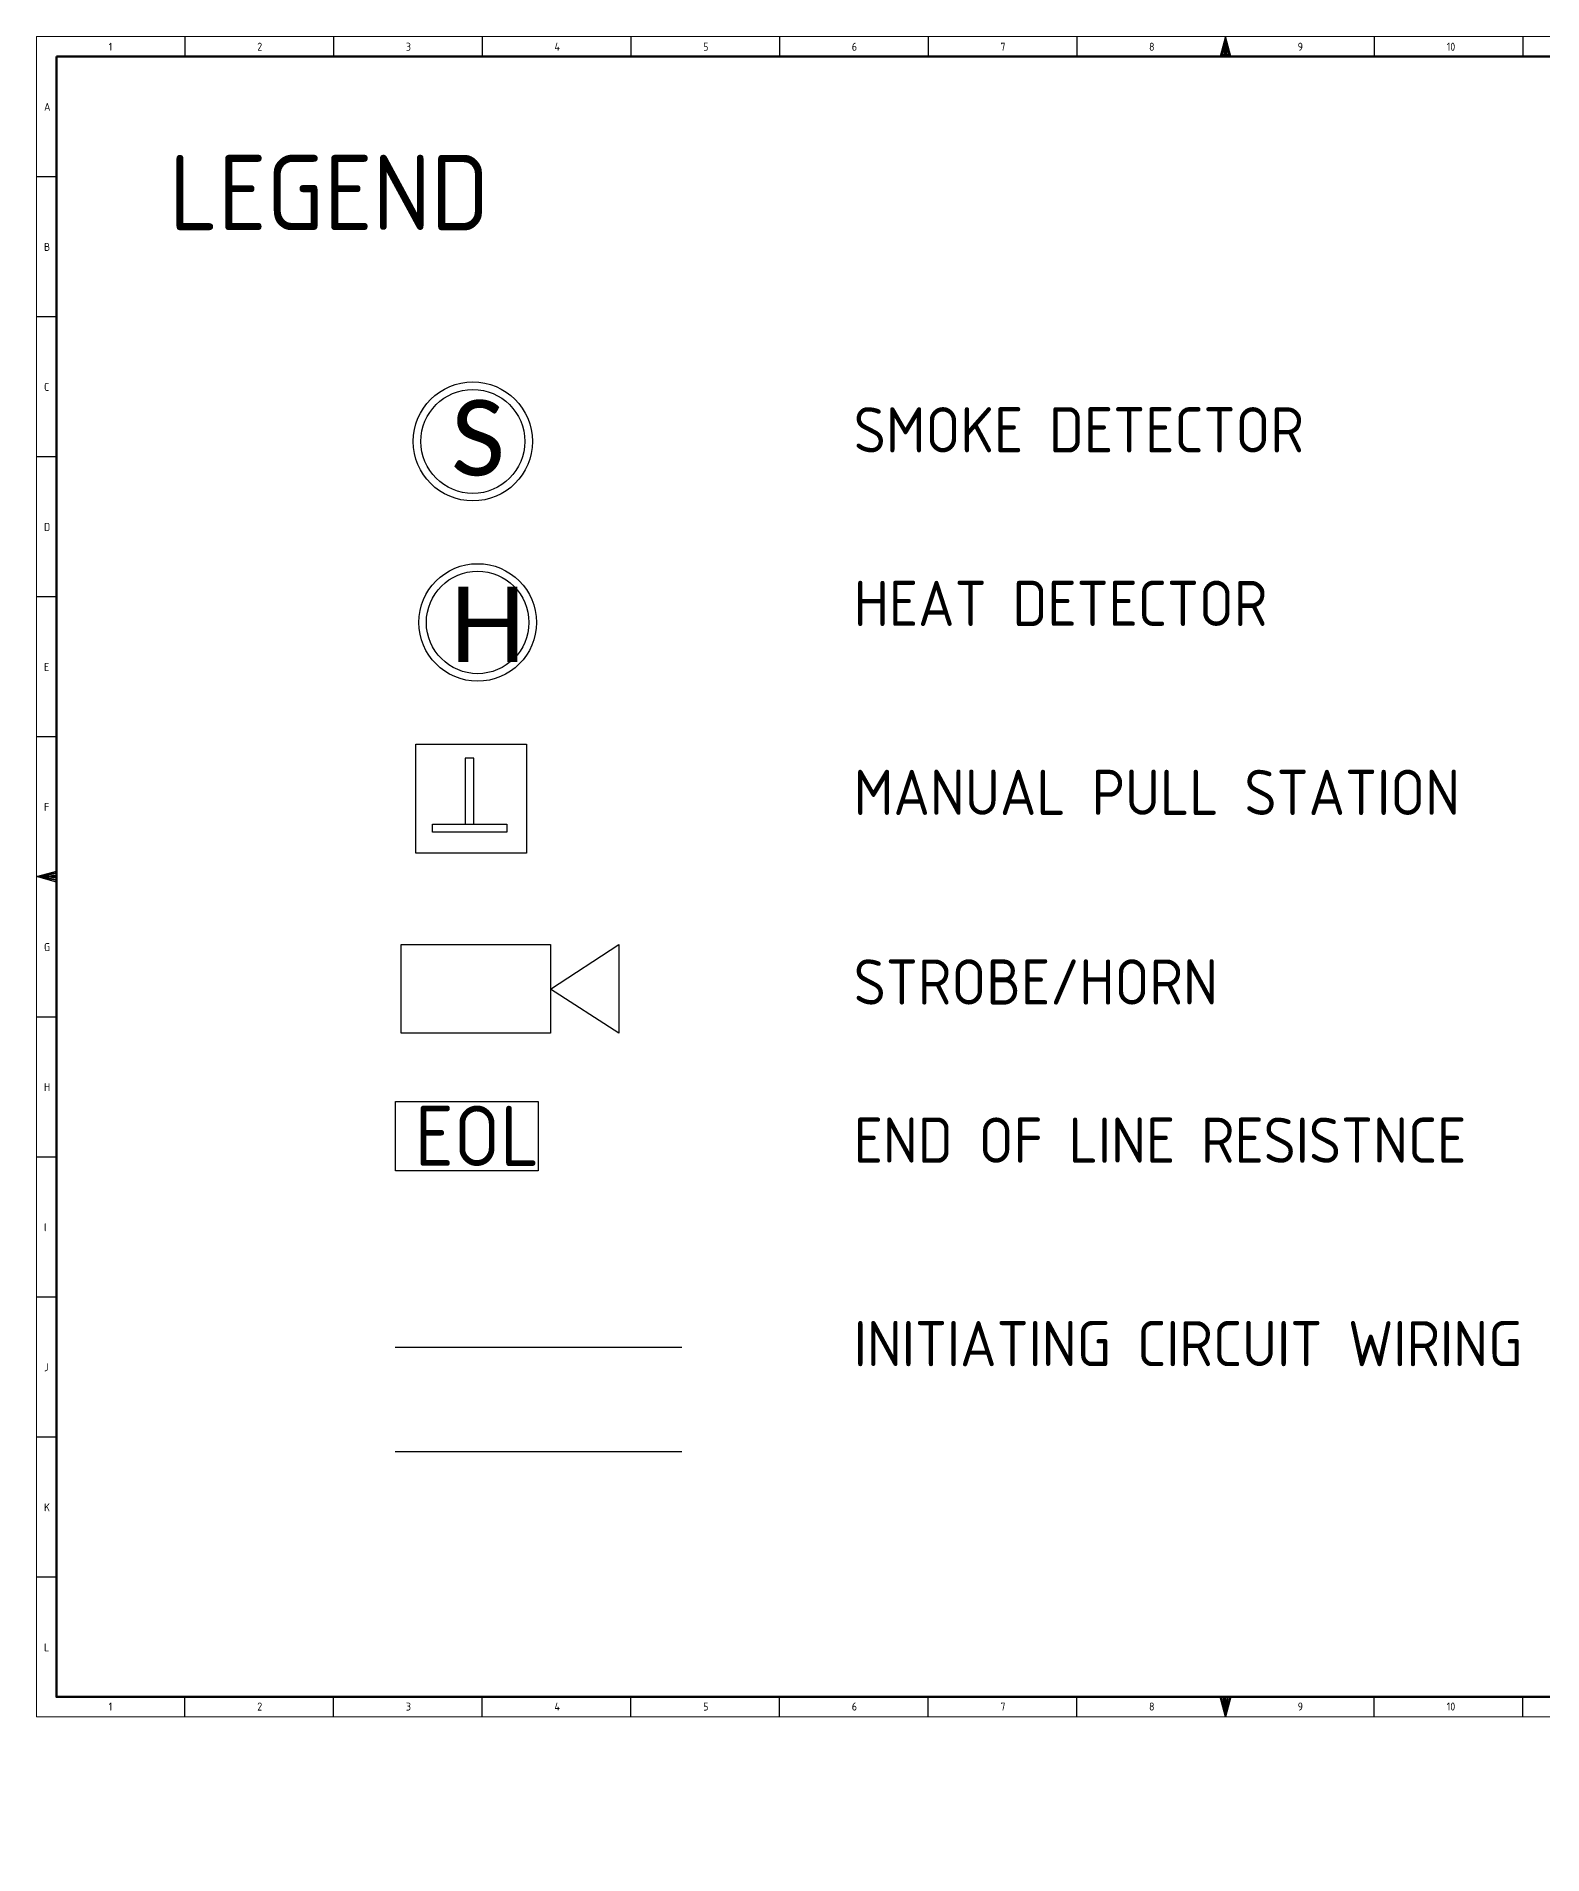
# Model space of a CAD drawing. Header units: inches. Extents: x 735 to 7643, y 526 to 1733.
# Drawn here: x 735 to 1734, y 526 to 1733 of the extents above; entities that cross this region are included whole.
import ezdxf

# ---------------------------------------------------------------- set-up
doc = ezdxf.new("R2010")
doc.units = ezdxf.units.IN
doc.header["$MEASUREMENT"] = 0
for name, color, linetype in [('FREE-TEXT', 7, 'Continuous'), ('HEAT DETECTOR', 6, 'Continuous'), ('horn & strobe', 1, 'Continuous'), ('manual pull station', 1, 'Continuous'), ('smoke detector', 1, 'Continuous'), ('zone wiring', 5, 'Continuous')]:
    doc.layers.add(name, color=color, linetype=linetype)
doc.styles.get("Standard").update_dxf_attribs({"font": 'isocp3.shx'})
doc.styles.add('TEG BORDER', font='isocp.shx')

# ---------------------------------------------------------------- blocks, each defined once
blk = doc.blocks.new('TEG BORDER A2')
for p, q in [((37.12, 420), (37.12, 415)), ((74.25, 420), (74.25, 415)), ((111.38, 420), (111.38, 415)), ((148.5, 420), (148.5, 415)), ((185.63, 420), (185.63, 415)), ((222.75, 420), (222.75, 415)), ((259.88, 420), (259.88, 415)), ((297, 420), (297, 415)), ((334.12, 420), (334.12, 415)), ((371.25, 420), (371.25, 415)), ((0, 385), (5, 385)), ((0, 350), (5, 350)), ((0, 315), (5, 315)), ((0, 280), (5, 280)), ((0, 245), (5, 245)), ((5, 210), (0, 210)), ((1.25, 210), (3.75, 210)), ((0, 175), (5, 175)), ((0, 140), (5, 140)), ((0, 105), (5, 105)), ((0, 70), (5, 70)), ((0, 35), (5, 35)), ((37.12, 0), (37.12, 5)), ((74.25, 0), (74.25, 5)), ((111.38, 0), (111.38, 5)), ((148.5, 0), (148.5, 5)), ((185.63, 0), (185.63, 5)), ((222.75, 0), (222.75, 5)), ((259.88, 0), (259.88, 5)), ((297, 0), (297, 5)), ((334.12, 0), (334.12, 5)), ((371.25, 0), (371.25, 5))]:
    blk.add_line(p, q)
at = {"linetype": 'Continuous'}
for p, q in [((489, 415), (5, 415)), ((5, 415), (5, 5)), ((5, 5), (489, 5))]:
    blk.add_line(p, q, dxfattribs=at)
at = {"color": 5, "lineweight": 15}
blk.add_lwpolyline([(0, 420), (594, 420), (594, 0), (0, 0)], close=True, dxfattribs=at)
for points in [[(297, 420), (295.66, 415), (298.34, 415), (297, 420), (296, 415), (296.33, 415), (297, 420), (296.67, 415), (297.33, 415), (297, 420), (297.67, 415), (298, 415), (297, 420)], [(0, 210), (5, 211.34), (5, 208.66), (0, 210), (5, 211), (5, 210.67), (0, 210), (5, 210.33), (5, 209.67), (0, 210), (5, 209.33), (5, 209), (0, 210)], [(297, 0), (295.66, 5), (298.34, 5), (297, 0), (296, 5), (296.33, 5), (297, 0), (296.67, 5), (297.33, 5), (297, 0), (297.67, 5), (298, 5), (297, 0)]]:
    blk.add_lwpolyline(points)
at = {"lineweight": 100}
blk.add_lwpolyline([(5, 415), (589, 415), (589, 5), (5, 5)], close=True, dxfattribs=at)
at = {"char_height": 2, "style": 'TEG BORDER'}
for s, insert, attachment_point in [('1', (18.05, 418.41), 1), ('2', (55.17, 418.41), 1), ('3', (92.3, 418.41), 1), ('4', (129.42, 418.41), 1), ('5', (166.55, 418.41), 1), ('6', (203.67, 418.41), 1), ('7', (240.8, 418.41), 1), ('8', (277.92, 418.41), 1), ('9', (315.05, 418.41), 1), ('\\pi0.099213;10', (352.17, 418.41), 1), ('A', (1.91, 403.39), 1), ('B', (1.91, 368.39), 1), ('C', (1.91, 333.39), 1), ('D', (1.91, 298.39), 1), ('E', (1.91, 263.39), 1), ('F', (1.91, 228.39), 1), ('G', (1.91, 193.39), 1), ('H', (1.91, 158.39), 1), ('I', (1.91, 123.39), 1), ('J', (1.91, 88.39), 1), ('K', (1.91, 53.39), 1), ('L', (1.91, 18.39), 1), ('1', (18.05, 1.59), 7), ('2', (55.17, 1.59), 7), ('3', (92.3, 1.59), 7), ('4', (129.42, 1.59), 7), ('5', (166.55, 1.59), 7), ('6', (203.67, 1.59), 7), ('7', (240.8, 1.59), 7), ('8', (277.92, 1.59), 7), ('9', (315.05, 1.59), 7), ('\\pi0.099213;10', (352.17, 1.59), 7)]:
    blk.add_mtext_dynamic_manual_height_columns(s, width=2, gutter_width=1, heights=[0], dxfattribs=dict(at, insert=insert, attachment_point=attachment_point))
blk = doc.blocks.new('smoke detector')
at = {"layer": 'smoke detector'}
for radius in [3.95, 3.45]:
    blk.add_circle((331.62, 4109.64), radius, dxfattribs=at)
at = {"layer": 'smoke detector', "insert": (330.17, 4112.38), "char_height": 5, "attachment_point": 1}
blk.add_mtext_dynamic_manual_height_columns('{\\fCalibri|b0|i0|c0|p34;S}', width=5, gutter_width=1, heights=[0], dxfattribs=at)
blk = doc.blocks.new('HEAT DETECTOR')
at = {"layer": 'HEAT DETECTOR'}
for radius in [3.9, 3.4]:
    blk.add_circle((-413.33, 4156), radius, dxfattribs=at)
at = {"layer": 'HEAT DETECTOR', "insert": (-415.18, 4158.37), "char_height": 5, "attachment_point": 1}
blk.add_mtext_dynamic_manual_height_columns('{\\fArial|b0|i0|c0|p34;H}', width=5, gutter_width=1, heights=[4.09], dxfattribs=at)
blk = doc.blocks.new('manual pull station')
at = {"layer": 'FREE-TEXT', "color": 1}
for points in [[(-402.22, 4159.67), (-394.89, 4159.67), (-394.89, 4152.42), (-402.22, 4152.42)], [(-398.95, 4154.34), (-398.37, 4154.34), (-398.37, 4158.72), (-398.95, 4158.72)], [(-401.12, 4154.34), (-396.18, 4154.34), (-396.18, 4153.81), (-401.12, 4153.81)]]:
    blk.add_lwpolyline(points, close=True, dxfattribs=at)
blk = doc.blocks.new('horn with strobe')
at = {"layer": 'horn & strobe', "color": 1}
for points in [[(-391.02, 4158.6), (-381.13, 4158.6), (-381.13, 4152.71), (-391.02, 4152.71)], [(-376.59, 4158.6), (-376.59, 4152.71), (-381.13, 4155.65)]]:
    blk.add_lwpolyline(points, close=True, dxfattribs=at)
blk = doc.blocks.new('EOL')
at = {"layer": 'zone wiring', "color": 4}
blk.add_lwpolyline([(-410.51, 4145.39), (-401.03, 4145.39), (-401.03, 4140.79), (-410.51, 4140.79)], close=True, dxfattribs=at)
at = {"layer": 'zone wiring', "color": 4, "insert": (-409.22, 4145.11), "char_height": 4, "attachment_point": 1}
blk.add_mtext_dynamic_manual_height_columns('EOL', width=7.8869, gutter_width=1, heights=[0], dxfattribs=at)

msp = doc.modelspace()

# ---------------------------------------------------------------- linework, layer by layer
at = {"layer": 'zone wiring', "color": 3}
msp.add_line((973.15, 863.04), (1163.12, 863.04), dxfattribs=at)
at = {"layer": 'zone wiring', "color": 30}
msp.add_line((973.15, 793.69), (1163.12, 793.69), dxfattribs=at)

# ---------------------------------------------------------------- block references
at = {"color": 8, "lineweight": 20, "xscale": 2.6554, "yscale": 2.6554, "zscale": 2.6554}
msp.add_blockref('TEG BORDER A2', (735.08, 617.66), dxfattribs=at)
at = {"layer": 'FREE-TEXT', "xscale": 10, "yscale": 10, "zscale": 10}
for name, p in [('HEAT DETECTOR', (5161.04, -40216.01)), ('horn with strobe', (4887.28, -40455.79))]:
    msp.add_blockref(name, p, dxfattribs=at)
at = {"layer": 'manual pull station', "xscale": 10, "yscale": 10, "zscale": 10}
msp.add_blockref('manual pull station', (5009, -40333.39), dxfattribs=at)
at = {"layer": 'smoke detector', "xscale": 10, "yscale": 10, "zscale": 10}
msp.add_blockref('smoke detector', (-2291.63, -39632.28), dxfattribs=at)
at = {"layer": 'zone wiring', "xscale": 10, "yscale": 10, "zscale": 10}
msp.add_blockref('EOL', (5078.29, -40427.85), dxfattribs=at)

# ---------------------------------------------------------------- texts
at = {"lineweight": 15, "insert": (985.26, 526.27), "char_height": 2, "width": 69.7121, "attachment_point": 4}
msp.add_mtext('{\\C7; }', dxfattribs=at)
at = {"layer": 'FREE-TEXT', "attachment_point": 1}
for s, width, insert, char_height in [('LEGEND', 44.8844, (823.16, 1654.24), 50), ('SMOKE DETECTOR', 634.5944, (1277.2, 1486.82), 30), ('HEAT DETECTOR', 634.5944, (1277.2, 1371.66), 30), ('MANUAL PULL STATION', 634.5944, (1277.2, 1246.23), 30), ('STROBE/HORN', 634.5944, (1277.2, 1120.4), 30), ('END OF LINE RESISTNCE', 634.5944, (1277.2, 1015.4), 30), ('INITIATING CIRCUIT WIRING', 634.5944, (1277.2, 880.4), 30)]:
    msp.add_mtext_dynamic_manual_height_columns(s, width=width, gutter_width=1, heights=[0], dxfattribs=dict(at, insert=insert, char_height=char_height))

doc.saveas('drawing.dxf')
